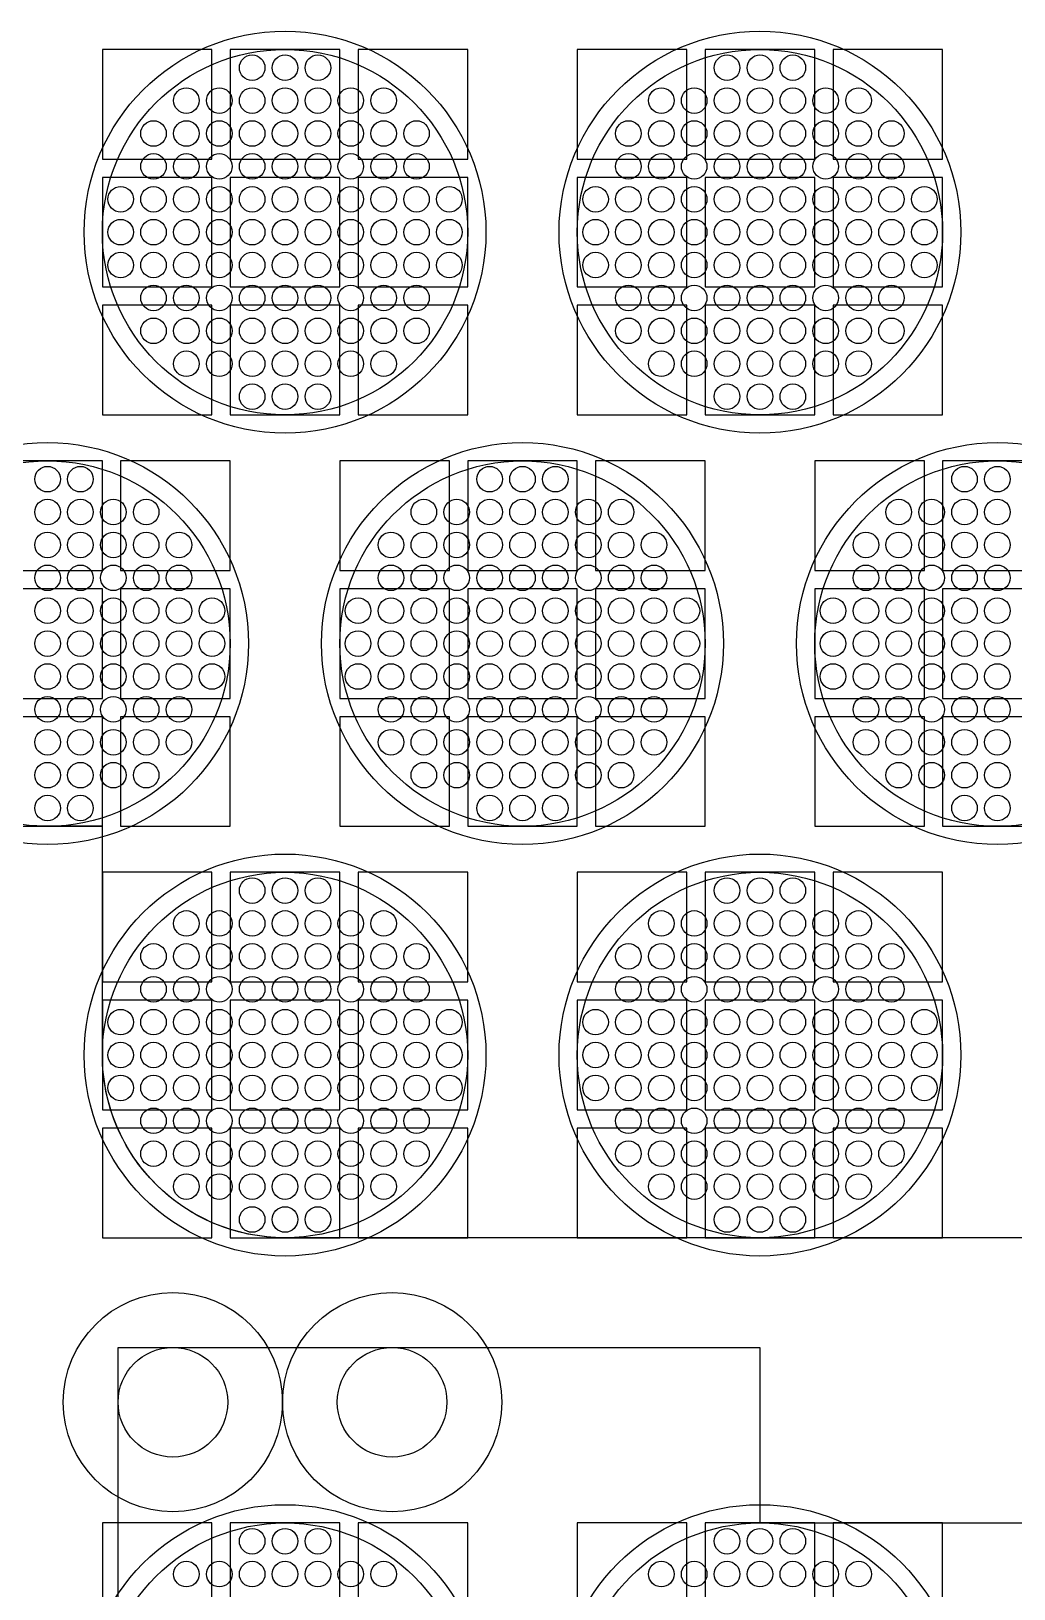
# Model space of a CAD drawing. Extents: x -49 to 54, y -38 to 38.
# Drawn here: x -26.483 to -23.793, y -17.851 to -13.588 of the extents above; entities that cross this region are included whole.
import ezdxf

# ---------------------------------------------------------------- set-up
doc = ezdxf.new("R2010")
doc.units = 0
for name, color, linetype in [('ADHESIVE_VIA_OPENINGS', 30, 'CONTINUOUS'), ('BACK_LAYER', 5, 'CONTINUOUS'), ('COND_LAYER_LOWER_ELECTRODE', 6, 'CONTINUOUS'), ('CONDUCTIVE_LAYER_BACK_LAYER', 2, 'CONTINUOUS'), ('EMITTER', 3, 'CONTINUOUS'), ('LOWER_ELECTRODE', 1, 'CONTINUOUS'), ('SUBSTRATE_VIA', 4, 'CONTINUOUS')]:
    doc.layers.add(name, color=color, linetype=linetype)

msp = doc.modelspace()

# ---------------------------------------------------------------- linework, layer by layer
at = {"layer": 'ADHESIVE_VIA_OPENINGS'}
for centre in [(-26.0953, -17.3401), (-25.4953, -17.3401)]:
    msp.add_circle(centre, 0.3, dxfattribs=at)
at = {"layer": 'BACK_LAYER'}
for points in [[(-26.2884, -13.9384), (-25.9884, -13.9384), (-25.9884, -13.6384), (-26.2884, -13.6384)], [(-25.9384, -13.9384), (-25.6384, -13.9384), (-25.6384, -13.6384), (-25.9384, -13.6384)], [(-25.5884, -13.9384), (-25.2884, -13.9384), (-25.2884, -13.6384), (-25.5884, -13.6384)], [(-24.9884, -13.9384), (-24.6884, -13.9384), (-24.6884, -13.6384), (-24.9884, -13.6384)], [(-24.6384, -13.9384), (-24.3384, -13.9384), (-24.3384, -13.6384), (-24.6384, -13.6384)], [(-24.2884, -13.9384), (-23.9884, -13.9384), (-23.9884, -13.6384), (-24.2884, -13.6384)], [(-26.2884, -14.2884), (-25.9884, -14.2884), (-25.9884, -13.9884), (-26.2884, -13.9884)], [(-25.9384, -14.2884), (-25.6384, -14.2884), (-25.6384, -13.9884), (-25.9384, -13.9884)], [(-25.5884, -14.2884), (-25.2884, -14.2884), (-25.2884, -13.9884), (-25.5884, -13.9884)], [(-24.9884, -14.2884), (-24.6884, -14.2884), (-24.6884, -13.9884), (-24.9884, -13.9884)], [(-24.6384, -14.2884), (-24.3384, -14.2884), (-24.3384, -13.9884), (-24.6384, -13.9884)], [(-24.2884, -14.2884), (-23.9884, -14.2884), (-23.9884, -13.9884), (-24.2884, -13.9884)], [(-26.2884, -14.6384), (-25.9884, -14.6384), (-25.9884, -14.3384), (-26.2884, -14.3384)], [(-25.9384, -14.6384), (-25.6384, -14.6384), (-25.6384, -14.3384), (-25.9384, -14.3384)], [(-25.5884, -14.6384), (-25.2884, -14.6384), (-25.2884, -14.3384), (-25.5884, -14.3384)], [(-24.9884, -14.6384), (-24.6884, -14.6384), (-24.6884, -14.3384), (-24.9884, -14.3384)], [(-24.6384, -14.6384), (-24.3384, -14.6384), (-24.3384, -14.3384), (-24.6384, -14.3384)], [(-24.2884, -14.6384), (-23.9884, -14.6384), (-23.9884, -14.3384), (-24.2884, -14.3384)], [(-26.5884, -15.0642), (-26.2884, -15.0642), (-26.2884, -14.7642), (-26.5884, -14.7642)], [(-26.2384, -15.0642), (-25.9384, -15.0642), (-25.9384, -14.7642), (-26.2384, -14.7642)], [(-25.6384, -15.0642), (-25.3384, -15.0642), (-25.3384, -14.7642), (-25.6384, -14.7642)], [(-25.2884, -15.0642), (-24.9884, -15.0642), (-24.9884, -14.7642), (-25.2884, -14.7642)], [(-24.9384, -15.0642), (-24.6384, -15.0642), (-24.6384, -14.7642), (-24.9384, -14.7642)], [(-24.3384, -15.0642), (-24.0384, -15.0642), (-24.0384, -14.7642), (-24.3384, -14.7642)], [(-23.9884, -15.0642), (-23.6884, -15.0642), (-23.6884, -14.7642), (-23.9884, -14.7642)], [(-26.5884, -15.4142), (-26.2884, -15.4142), (-26.2884, -15.1142), (-26.5884, -15.1142)], [(-26.2384, -15.4142), (-25.9384, -15.4142), (-25.9384, -15.1142), (-26.2384, -15.1142)], [(-25.6384, -15.4142), (-25.3384, -15.4142), (-25.3384, -15.1142), (-25.6384, -15.1142)], [(-25.2884, -15.4142), (-24.9884, -15.4142), (-24.9884, -15.1142), (-25.2884, -15.1142)], [(-24.9384, -15.4142), (-24.6384, -15.4142), (-24.6384, -15.1142), (-24.9384, -15.1142)], [(-24.3384, -15.4142), (-24.0384, -15.4142), (-24.0384, -15.1142), (-24.3384, -15.1142)], [(-23.9884, -15.4142), (-23.6884, -15.4142), (-23.6884, -15.1142), (-23.9884, -15.1142)], [(-26.5884, -15.7642), (-26.2884, -15.7642), (-26.2884, -15.4642), (-26.5884, -15.4642)], [(-26.2384, -15.7642), (-25.9384, -15.7642), (-25.9384, -15.4642), (-26.2384, -15.4642)], [(-25.6384, -15.7642), (-25.3384, -15.7642), (-25.3384, -15.4642), (-25.6384, -15.4642)], [(-25.2884, -15.7642), (-24.9884, -15.7642), (-24.9884, -15.4642), (-25.2884, -15.4642)], [(-24.9384, -15.7642), (-24.6384, -15.7642), (-24.6384, -15.4642), (-24.9384, -15.4642)], [(-24.3384, -15.7642), (-24.0384, -15.7642), (-24.0384, -15.4642), (-24.3384, -15.4642)], [(-23.9884, -15.7642), (-23.6884, -15.7642), (-23.6884, -15.4642), (-23.9884, -15.4642)], [(-26.2884, -16.19), (-25.9884, -16.19), (-25.9884, -15.89), (-26.2884, -15.89)], [(-25.9384, -16.19), (-25.6384, -16.19), (-25.6384, -15.89), (-25.9384, -15.89)], [(-25.5884, -16.19), (-25.2884, -16.19), (-25.2884, -15.89), (-25.5884, -15.89)], [(-24.9884, -16.19), (-24.6884, -16.19), (-24.6884, -15.89), (-24.9884, -15.89)], [(-24.6384, -16.19), (-24.3384, -16.19), (-24.3384, -15.89), (-24.6384, -15.89)], [(-24.2884, -16.19), (-23.9884, -16.19), (-23.9884, -15.89), (-24.2884, -15.89)], [(-26.2884, -16.54), (-25.9884, -16.54), (-25.9884, -16.24), (-26.2884, -16.24)], [(-25.9384, -16.54), (-25.6384, -16.54), (-25.6384, -16.24), (-25.9384, -16.24)], [(-25.5884, -16.54), (-25.2884, -16.54), (-25.2884, -16.24), (-25.5884, -16.24)], [(-24.9884, -16.54), (-24.6884, -16.54), (-24.6884, -16.24), (-24.9884, -16.24)], [(-24.6384, -16.54), (-24.3384, -16.54), (-24.3384, -16.24), (-24.6384, -16.24)], [(-24.2884, -16.54), (-23.9884, -16.54), (-23.9884, -16.24), (-24.2884, -16.24)], [(-26.2884, -16.89), (-25.9884, -16.89), (-25.9884, -16.59), (-26.2884, -16.59)], [(-25.9384, -16.89), (-25.6384, -16.89), (-25.6384, -16.59), (-25.9384, -16.59)], [(-25.5884, -16.89), (-25.2884, -16.89), (-25.2884, -16.59), (-25.5884, -16.59)], [(-24.9884, -16.89), (-24.6884, -16.89), (-24.6884, -16.59), (-24.9884, -16.59)], [(-24.6384, -16.89), (-24.3384, -16.89), (-24.3384, -16.59), (-24.6384, -16.59)], [(-24.2884, -16.89), (-23.9884, -16.89), (-23.9884, -16.59), (-24.2884, -16.59)], [(-26.2884, -17.9704), (-25.9884, -17.9704), (-25.9884, -17.6704), (-26.2884, -17.6704)], [(-25.9384, -17.9704), (-25.6384, -17.9704), (-25.6384, -17.6704), (-25.9384, -17.6704)], [(-25.5884, -17.9704), (-25.2884, -17.9704), (-25.2884, -17.6704), (-25.5884, -17.6704)], [(-24.9884, -17.9704), (-24.6884, -17.9704), (-24.6884, -17.6704), (-24.9884, -17.6704)], [(-24.6384, -17.9704), (-24.3384, -17.9704), (-24.3384, -17.6704), (-24.6384, -17.6704)], [(-24.2884, -17.9704), (-23.9884, -17.9704), (-23.9884, -17.6704), (-24.2884, -17.6704)]]:
    msp.add_lwpolyline(points, close=True, dxfattribs=at)
at = {"layer": 'COND_LAYER_LOWER_ELECTRODE'}
for centre in [(-25.7884, -14.1384), (-24.4884, -14.1384), (-26.4384, -15.2642), (-25.1384, -15.2642), (-23.8384, -15.2642), (-25.7884, -16.39), (-24.4884, -16.39), (-25.7884, -18.1704), (-24.4884, -18.1704)]:
    msp.add_circle(centre, 0.55, dxfattribs=at)
at = {"layer": 'CONDUCTIVE_LAYER_BACK_LAYER'}
for points in [[(-23.1784, -16.8899), (-25.7983, -16.8899), (-25.8182, -16.8891), (-25.838, -16.8876), (-25.8577, -16.8852), (-25.8774, -16.882), (-25.8969, -16.8781), (-25.9162, -16.8734), (-25.9353, -16.868), (-25.9542, -16.8617), (-25.9728, -16.8548), (-25.9911, -16.8471), (-26.0091, -16.8386), (-26.0268, -16.8295), (-26.0441, -16.8197), (-26.061, -16.8092), (-26.0774, -16.798), (-26.0934, -16.7862), (-26.1089, -16.7738), (-26.1239, -16.7607), (-26.1384, -16.7471), (-26.1523, -16.7329), (-26.1656, -16.7181), (-26.1784, -16.7029), (-26.1905, -16.6871), (-26.202, -16.6709), (-26.2129, -16.6542), (-26.223, -16.6372), (-26.2325, -16.6197), (-26.2413, -16.6018), (-26.2493, -16.5837), (-26.2567, -16.5652), (-26.2633, -16.5464), (-26.2691, -16.5274), (-26.2742, -16.5082), (-26.2785, -16.4888), (-26.2821, -16.4692), (-26.2848, -16.4495), (-26.2868, -16.4298), (-26.288, -16.4099), (-26.2884, -16.39), (-26.2884, -15.7641), (-26.4483, -15.7641), (-26.4682, -15.7633), (-26.488, -15.7617)], [(-26.2453, -17.9676), (-26.2453, -17.1901), (-24.4884, -17.1901), (-24.4884, -17.6705), (-23.1784, -17.6705)]]:
    msp.add_lwpolyline(points, dxfattribs=at)
at = {"layer": 'EMITTER'}
for centre in [(-25.7884, -14.1384), (-24.4884, -14.1384), (-26.4384, -15.2642), (-25.1384, -15.2642), (-23.8384, -15.2642), (-25.7884, -16.39), (-24.4884, -16.39), (-25.7884, -18.1704), (-24.4884, -18.1704)]:
    msp.add_circle(centre, 0.5, dxfattribs=at)
at = {"layer": 'LOWER_ELECTRODE'}
for centre in [(-25.8784, -13.6884), (-25.7884, -13.6884), (-25.6984, -13.6884), (-24.5784, -13.6884), (-24.4884, -13.6884), (-24.3984, -13.6884), (-26.0584, -13.7784), (-25.9684, -13.7784), (-25.8784, -13.7784), (-25.7884, -13.7784), (-25.6984, -13.7784), (-25.6084, -13.7784), (-25.5184, -13.7784), (-24.7584, -13.7784), (-24.6684, -13.7784), (-24.5784, -13.7784), (-24.4884, -13.7784), (-24.3984, -13.7784), (-24.3084, -13.7784), (-24.2184, -13.7784), (-26.1484, -13.8684), (-26.0584, -13.8684), (-25.9684, -13.8684), (-25.8784, -13.8684), (-25.7884, -13.8684), (-25.6984, -13.8684), (-25.6084, -13.8684), (-25.5184, -13.8684), (-25.4284, -13.8684), (-24.8484, -13.8684), (-24.7584, -13.8684), (-24.6684, -13.8684), (-24.5784, -13.8684), (-24.4884, -13.8684), (-24.3984, -13.8684), (-24.3084, -13.8684), (-24.2184, -13.8684), (-24.1284, -13.8684), (-26.1484, -13.9584), (-26.0584, -13.9584), (-25.9684, -13.9584), (-25.8784, -13.9584), (-25.7884, -13.9584), (-25.6984, -13.9584), (-25.6084, -13.9584), (-25.5184, -13.9584), (-25.4284, -13.9584), (-24.8484, -13.9584), (-24.7584, -13.9584), (-24.6684, -13.9584), (-24.5784, -13.9584), (-24.4884, -13.9584), (-24.3984, -13.9584), (-24.3084, -13.9584), (-24.2184, -13.9584), (-24.1284, -13.9584), (-26.2384, -14.0484), (-26.1484, -14.0484), (-26.0584, -14.0484), (-25.9684, -14.0484), (-25.8784, -14.0484), (-25.7884, -14.0484), (-25.6984, -14.0484), (-25.6084, -14.0484), (-25.5184, -14.0484), (-25.4284, -14.0484), (-25.3384, -14.0484), (-24.9384, -14.0484), (-24.8484, -14.0484), (-24.7584, -14.0484), (-24.6684, -14.0484), (-24.5784, -14.0484), (-24.4884, -14.0484), (-24.3984, -14.0484), (-24.3084, -14.0484), (-24.2184, -14.0484), (-24.1284, -14.0484), (-24.0384, -14.0484), (-26.2384, -14.1384), (-26.1484, -14.1384), (-26.0584, -14.1384), (-25.9684, -14.1384), (-25.8784, -14.1384), (-25.7884, -14.1384), (-25.6984, -14.1384), (-25.6084, -14.1384), (-25.5184, -14.1384), (-25.4284, -14.1384), (-25.3384, -14.1384), (-24.9384, -14.1384), (-24.8484, -14.1384), (-24.7584, -14.1384), (-24.6684, -14.1384), (-24.5784, -14.1384), (-24.4884, -14.1384), (-24.3984, -14.1384), (-24.3084, -14.1384), (-24.2184, -14.1384), (-24.1284, -14.1384), (-24.0384, -14.1384), (-26.2384, -14.2284), (-26.1484, -14.2284), (-26.0584, -14.2284), (-25.9684, -14.2284), (-25.8784, -14.2284), (-25.7884, -14.2284), (-25.6984, -14.2284), (-25.6084, -14.2284), (-25.5184, -14.2284), (-25.4284, -14.2284), (-25.3384, -14.2284), (-24.9384, -14.2284), (-24.8484, -14.2284), (-24.7584, -14.2284), (-24.6684, -14.2284), (-24.5784, -14.2284), (-24.4884, -14.2284), (-24.3984, -14.2284), (-24.3084, -14.2284), (-24.2184, -14.2284), (-24.1284, -14.2284), (-24.0384, -14.2284), (-26.1484, -14.3184), (-26.0584, -14.3184), (-25.9684, -14.3184), (-25.8784, -14.3184), (-25.7884, -14.3184), (-25.6984, -14.3184), (-25.6084, -14.3184), (-25.5184, -14.3184), (-25.4284, -14.3184), (-24.8484, -14.3184), (-24.7584, -14.3184), (-24.6684, -14.3184), (-24.5784, -14.3184), (-24.4884, -14.3184), (-24.3984, -14.3184), (-24.3084, -14.3184), (-24.2184, -14.3184), (-24.1284, -14.3184), (-26.1484, -14.4084), (-26.0584, -14.4084), (-25.9684, -14.4084), (-25.8784, -14.4084), (-25.7884, -14.4084), (-25.6984, -14.4084), (-25.6084, -14.4084), (-25.5184, -14.4084), (-25.4284, -14.4084), (-24.8484, -14.4084), (-24.7584, -14.4084), (-24.6684, -14.4084), (-24.5784, -14.4084), (-24.4884, -14.4084), (-24.3984, -14.4084), (-24.3084, -14.4084), (-24.2184, -14.4084), (-24.1284, -14.4084), (-26.0584, -14.4984), (-25.9684, -14.4984), (-25.8784, -14.4984), (-25.7884, -14.4984), (-25.6984, -14.4984), (-25.6084, -14.4984), (-25.5184, -14.4984), (-24.7584, -14.4984), (-24.6684, -14.4984), (-24.5784, -14.4984), (-24.4884, -14.4984), (-24.3984, -14.4984), (-24.3084, -14.4984), (-24.2184, -14.4984), (-25.8784, -14.5884), (-25.7884, -14.5884), (-25.6984, -14.5884), (-24.5784, -14.5884), (-24.4884, -14.5884), (-24.3984, -14.5884), (-26.4384, -14.8142), (-26.3484, -14.8142), (-25.2284, -14.8142), (-25.1384, -14.8142), (-25.0484, -14.8142), (-23.9284, -14.8142), (-23.8384, -14.8142), (-26.4384, -14.9042), (-26.3484, -14.9042), (-26.2584, -14.9042), (-26.1684, -14.9042), (-25.4084, -14.9042), (-25.3184, -14.9042), (-25.2284, -14.9042), (-25.1384, -14.9042), (-25.0484, -14.9042), (-24.9584, -14.9042), (-24.8684, -14.9042), (-24.1084, -14.9042), (-24.0184, -14.9042), (-23.9284, -14.9042), (-23.8384, -14.9042), (-26.4384, -14.9942), (-26.3484, -14.9942), (-26.2584, -14.9942), (-26.1684, -14.9942), (-26.0784, -14.9942), (-25.4984, -14.9942), (-25.4084, -14.9942), (-25.3184, -14.9942), (-25.2284, -14.9942), (-25.1384, -14.9942), (-25.0484, -14.9942), (-24.9584, -14.9942), (-24.8684, -14.9942), (-24.7784, -14.9942), (-24.1984, -14.9942), (-24.1084, -14.9942), (-24.0184, -14.9942), (-23.9284, -14.9942), (-23.8384, -14.9942), (-26.4384, -15.0842), (-26.3484, -15.0842), (-26.2584, -15.0842), (-26.1684, -15.0842), (-26.0784, -15.0842), (-25.4984, -15.0842), (-25.4084, -15.0842), (-25.3184, -15.0842), (-25.2284, -15.0842), (-25.1384, -15.0842), (-25.0484, -15.0842), (-24.9584, -15.0842), (-24.8684, -15.0842), (-24.7784, -15.0842), (-24.1984, -15.0842), (-24.1084, -15.0842), (-24.0184, -15.0842), (-23.9284, -15.0842), (-23.8384, -15.0842), (-26.4384, -15.1742), (-26.3484, -15.1742), (-26.2584, -15.1742), (-26.1684, -15.1742), (-26.0784, -15.1742), (-25.9884, -15.1742), (-25.5884, -15.1742), (-25.4984, -15.1742), (-25.4084, -15.1742), (-25.3184, -15.1742), (-25.2284, -15.1742), (-25.1384, -15.1742), (-25.0484, -15.1742), (-24.9584, -15.1742), (-24.8684, -15.1742), (-24.7784, -15.1742), (-24.6884, -15.1742), (-24.2884, -15.1742), (-24.1984, -15.1742), (-24.1084, -15.1742), (-24.0184, -15.1742), (-23.9284, -15.1742), (-23.8384, -15.1742), (-26.4384, -15.2642), (-26.3484, -15.2642), (-26.2584, -15.2642), (-26.1684, -15.2642), (-26.0784, -15.2642), (-25.9884, -15.2642), (-25.5884, -15.2642), (-25.4984, -15.2642), (-25.4084, -15.2642), (-25.3184, -15.2642), (-25.2284, -15.2642), (-25.1384, -15.2642), (-25.0484, -15.2642), (-24.9584, -15.2642), (-24.8684, -15.2642), (-24.7784, -15.2642), (-24.6884, -15.2642), (-24.2884, -15.2642), (-24.1984, -15.2642), (-24.1084, -15.2642), (-24.0184, -15.2642), (-23.9284, -15.2642), (-23.8384, -15.2642), (-26.4384, -15.3542), (-26.3484, -15.3542), (-26.2584, -15.3542), (-26.1684, -15.3542), (-26.0784, -15.3542), (-25.9884, -15.3542), (-25.5884, -15.3542), (-25.4984, -15.3542), (-25.4084, -15.3542), (-25.3184, -15.3542), (-25.2284, -15.3542), (-25.1384, -15.3542), (-25.0484, -15.3542), (-24.9584, -15.3542), (-24.8684, -15.3542), (-24.7784, -15.3542), (-24.6884, -15.3542), (-24.2884, -15.3542), (-24.1984, -15.3542), (-24.1084, -15.3542), (-24.0184, -15.3542), (-23.9284, -15.3542), (-23.8384, -15.3542), (-26.4384, -15.4442), (-26.3484, -15.4442), (-26.2584, -15.4442), (-26.1684, -15.4442), (-26.0784, -15.4442), (-25.4984, -15.4442), (-25.4084, -15.4442), (-25.3184, -15.4442), (-25.2284, -15.4442), (-25.1384, -15.4442), (-25.0484, -15.4442), (-24.9584, -15.4442), (-24.8684, -15.4442), (-24.7784, -15.4442), (-24.1984, -15.4442), (-24.1084, -15.4442), (-24.0184, -15.4442), (-23.9284, -15.4442), (-23.8384, -15.4442), (-26.4384, -15.5342), (-26.3484, -15.5342), (-26.2584, -15.5342), (-26.1684, -15.5342), (-26.0784, -15.5342), (-25.4984, -15.5342), (-25.4084, -15.5342), (-25.3184, -15.5342), (-25.2284, -15.5342), (-25.1384, -15.5342), (-25.0484, -15.5342), (-24.9584, -15.5342), (-24.8684, -15.5342), (-24.7784, -15.5342), (-24.1984, -15.5342), (-24.1084, -15.5342), (-24.0184, -15.5342), (-23.9284, -15.5342), (-23.8384, -15.5342), (-26.4384, -15.6242), (-26.3484, -15.6242), (-26.2584, -15.6242), (-26.1684, -15.6242), (-25.4084, -15.6242), (-25.3184, -15.6242), (-25.2284, -15.6242), (-25.1384, -15.6242), (-25.0484, -15.6242), (-24.9584, -15.6242), (-24.8684, -15.6242), (-24.1084, -15.6242), (-24.0184, -15.6242), (-23.9284, -15.6242), (-23.8384, -15.6242), (-26.4384, -15.7142), (-26.3484, -15.7142), (-25.2284, -15.7142), (-25.1384, -15.7142), (-25.0484, -15.7142), (-23.9284, -15.7142), (-23.8384, -15.7142), (-25.8784, -15.94), (-25.7884, -15.94), (-25.6984, -15.94), (-24.5784, -15.94), (-24.4884, -15.94), (-24.3984, -15.94), (-26.0584, -16.03), (-25.9684, -16.03), (-25.8784, -16.03), (-25.7884, -16.03), (-25.6984, -16.03), (-25.6084, -16.03), (-25.5184, -16.03), (-24.7584, -16.03), (-24.6684, -16.03), (-24.5784, -16.03), (-24.4884, -16.03), (-24.3984, -16.03), (-24.3084, -16.03), (-24.2184, -16.03), (-26.1484, -16.12), (-26.0584, -16.12), (-25.9684, -16.12), (-25.8784, -16.12), (-25.7884, -16.12), (-25.6984, -16.12), (-25.6084, -16.12), (-25.5184, -16.12), (-25.4284, -16.12), (-24.8484, -16.12), (-24.7584, -16.12), (-24.6684, -16.12), (-24.5784, -16.12), (-24.4884, -16.12), (-24.3984, -16.12), (-24.3084, -16.12), (-24.2184, -16.12), (-24.1284, -16.12), (-26.1484, -16.21), (-26.0584, -16.21), (-25.9684, -16.21), (-25.8784, -16.21), (-25.7884, -16.21), (-25.6984, -16.21), (-25.6084, -16.21), (-25.5184, -16.21), (-25.4284, -16.21), (-24.8484, -16.21), (-24.7584, -16.21), (-24.6684, -16.21), (-24.5784, -16.21), (-24.4884, -16.21), (-24.3984, -16.21), (-24.3084, -16.21), (-24.2184, -16.21), (-24.1284, -16.21), (-26.2384, -16.3), (-26.1484, -16.3), (-26.0584, -16.3), (-25.9684, -16.3), (-25.8784, -16.3), (-25.7884, -16.3), (-25.6984, -16.3), (-25.6084, -16.3), (-25.5184, -16.3), (-25.4284, -16.3), (-25.3384, -16.3), (-24.9384, -16.3), (-24.8484, -16.3), (-24.7584, -16.3), (-24.6684, -16.3), (-24.5784, -16.3), (-24.4884, -16.3), (-24.3984, -16.3), (-24.3084, -16.3), (-24.2184, -16.3), (-24.1284, -16.3), (-24.0384, -16.3), (-26.2384, -16.39), (-26.1484, -16.39), (-26.0584, -16.39), (-25.9684, -16.39), (-25.8784, -16.39), (-25.7884, -16.39), (-25.6984, -16.39), (-25.6084, -16.39), (-25.5184, -16.39), (-25.4284, -16.39), (-25.3384, -16.39), (-24.9384, -16.39), (-24.8484, -16.39), (-24.7584, -16.39), (-24.6684, -16.39), (-24.5784, -16.39), (-24.4884, -16.39), (-24.3984, -16.39), (-24.3084, -16.39), (-24.2184, -16.39), (-24.1284, -16.39), (-24.0384, -16.39), (-26.2384, -16.48), (-26.1484, -16.48), (-26.0584, -16.48), (-25.9684, -16.48), (-25.8784, -16.48), (-25.7884, -16.48), (-25.6984, -16.48), (-25.6084, -16.48), (-25.5184, -16.48), (-25.4284, -16.48), (-25.3384, -16.48), (-24.9384, -16.48), (-24.8484, -16.48), (-24.7584, -16.48), (-24.6684, -16.48), (-24.5784, -16.48), (-24.4884, -16.48), (-24.3984, -16.48), (-24.3084, -16.48), (-24.2184, -16.48), (-24.1284, -16.48), (-24.0384, -16.48), (-26.1484, -16.57), (-26.0584, -16.57), (-25.9684, -16.57), (-25.8784, -16.57), (-25.7884, -16.57), (-25.6984, -16.57), (-25.6084, -16.57), (-25.5184, -16.57), (-25.4284, -16.57), (-24.8484, -16.57), (-24.7584, -16.57), (-24.6684, -16.57), (-24.5784, -16.57), (-24.4884, -16.57), (-24.3984, -16.57), (-24.3084, -16.57), (-24.2184, -16.57), (-24.1284, -16.57), (-26.1484, -16.66), (-26.0584, -16.66), (-25.9684, -16.66), (-25.8784, -16.66), (-25.7884, -16.66), (-25.6984, -16.66), (-25.6084, -16.66), (-25.5184, -16.66), (-25.4284, -16.66), (-24.8484, -16.66), (-24.7584, -16.66), (-24.6684, -16.66), (-24.5784, -16.66), (-24.4884, -16.66), (-24.3984, -16.66), (-24.3084, -16.66), (-24.2184, -16.66), (-24.1284, -16.66), (-26.0584, -16.75), (-25.9684, -16.75), (-25.8784, -16.75), (-25.7884, -16.75), (-25.6984, -16.75), (-25.6084, -16.75), (-25.5184, -16.75), (-24.7584, -16.75), (-24.6684, -16.75), (-24.5784, -16.75), (-24.4884, -16.75), (-24.3984, -16.75), (-24.3084, -16.75), (-24.2184, -16.75), (-25.8784, -16.84), (-25.7884, -16.84), (-25.6984, -16.84), (-24.5784, -16.84), (-24.4884, -16.84), (-24.3984, -16.84), (-25.8784, -17.7204), (-25.7884, -17.7204), (-25.6984, -17.7204), (-24.5784, -17.7204), (-24.4884, -17.7204), (-24.3984, -17.7204), (-26.0584, -17.8104), (-25.9684, -17.8104), (-25.8784, -17.8104), (-25.7884, -17.8104), (-25.6984, -17.8104), (-25.6084, -17.8104), (-25.5184, -17.8104), (-24.7584, -17.8104), (-24.6684, -17.8104), (-24.5784, -17.8104), (-24.4884, -17.8104), (-24.3984, -17.8104), (-24.3084, -17.8104), (-24.2184, -17.8104)]:
    msp.add_circle(centre, 0.035, dxfattribs=at)
at = {"layer": 'SUBSTRATE_VIA'}
for centre in [(-26.0953, -17.3401), (-25.4953, -17.3401)]:
    msp.add_circle(centre, 0.15, dxfattribs=at)

doc.saveas('drawing.dxf')
